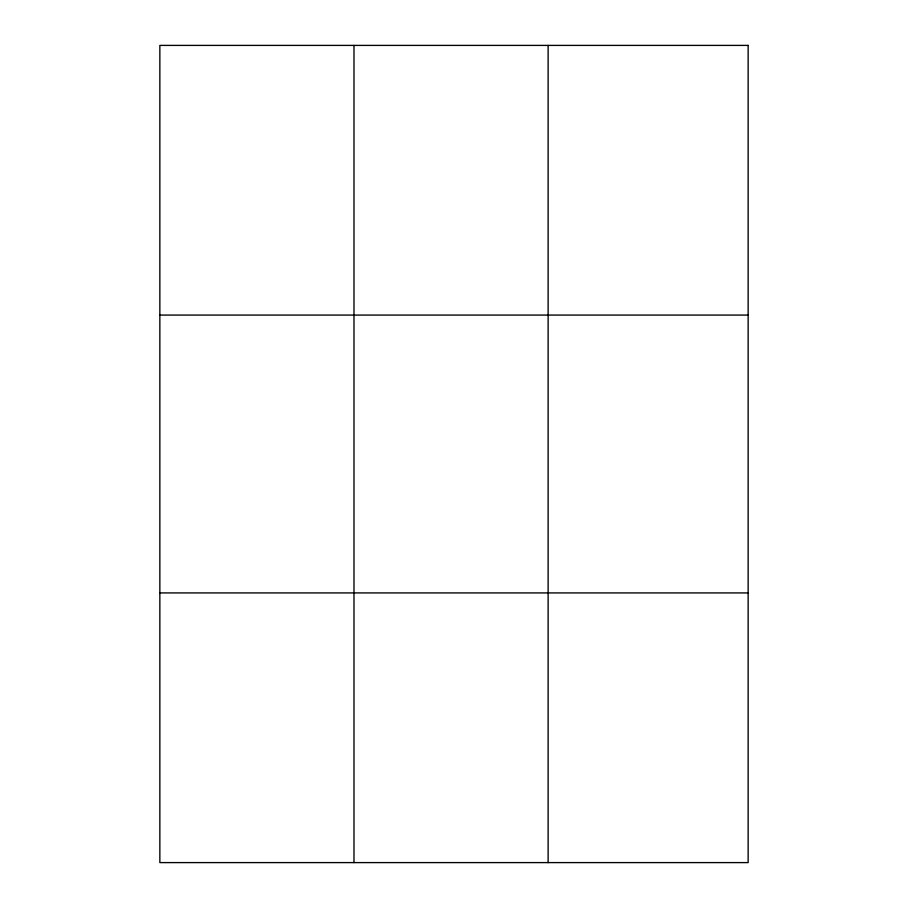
<?xml version="1.0" encoding="UTF-8"?>
<svg xmlns="http://www.w3.org/2000/svg" width="908" height="908" viewBox="0 0 908 908"><rect width="100%" height="100%" fill="white"/><g stroke="black" fill="none" stroke-linecap="round" stroke-linejoin="round"><path stroke-width="1.36" d="M353.984 45.4L353.984 862.6M548.126 45.4L548.126 862.6M159.853 315.076L748.147 315.076M159.853 592.924L748.147 592.924M748.147 45.4L748.147 862.6L159.853 862.6L159.853 45.4L748.147 45.4"/></g></svg>
